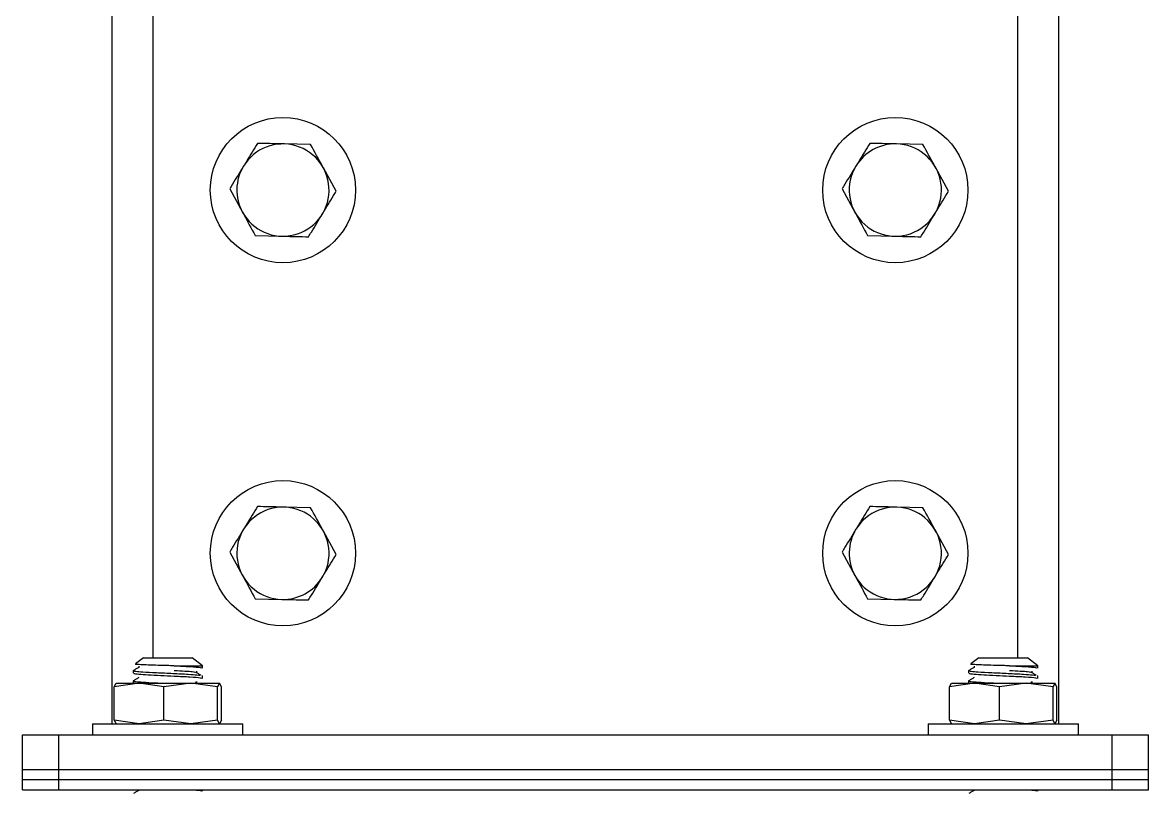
# Model space of a CAD drawing. Header units: metres. Extents: x -78 to 78, y -80 to 1005.
# Drawn here: x -77.5 to 77.5, y -3.3 to 102.8 of the extents above; entities that cross this region are included whole.
import ezdxf

# ---------------------------------------------------------------- set-up
doc = ezdxf.new("R2010")
doc.units = ezdxf.units.M

# ---------------------------------------------------------------- blocks, each defined once
blk = doc.blocks.new('DI_COLUNA_FRONTAL_122')
at = {"color": 7, "linetype": 'Continuous', "lineweight": 25}
for p, q in [((-65.15, 6.27), (-65.15, 104.75)), ((-59.5, 15.37), (-59.5, 104.75)), ((59.5, 15.37), (59.5, 104.75)), ((65.15, 6.27), (65.15, 104.75)), ((-37.84, 86.01), (-41.5, 86.1)), ((46.46, 86.01), (42.8, 86.1)), ((-34.32, 79.58), (-36.08, 82.79)), ((49.98, 79.58), (48.22, 82.79)), ((-48.98, 79.92), (-47.22, 76.71)), ((35.32, 79.92), (37.08, 76.71)), ((-45.46, 73.49), (-41.8, 73.4)), ((38.84, 73.49), (42.5, 73.4)), ((-37.84, 36.01), (-41.5, 36.1)), ((46.46, 36.01), (42.8, 36.1)), ((-34.32, 29.58), (-36.08, 32.79)), ((49.98, 29.58), (48.22, 32.79)), ((-48.98, 29.92), (-47.22, 26.71)), ((35.32, 29.92), (37.08, 26.71)), ((-45.46, 23.49), (-41.8, 23.4)), ((38.84, 23.49), (42.5, 23.4)), ((-60.85, 15.37), (-61.94, 14.51)), ((-61.5, 14.21), (-61.5, 14.03)), ((-60.85, 15.37), (-54.15, 15.37)), ((-56.62, 14.26), (-52.74, 14.26)), ((-52.74, 14.26), (-54.15, 15.37)), ((-52.74, 13.94), (-52.74, 14.26)), ((54.15, 15.37), (53.06, 14.51)), ((53.5, 14.21), (53.5, 14.03)), ((54.15, 15.37), (60.85, 15.37)), ((58.38, 14.26), (62.26, 14.26)), ((62.26, 14.26), (60.85, 15.37)), ((62.26, 13.94), (62.26, 14.26)), ((-62.26, 13.59), (-62.26, 13.24)), ((-53.52, 13.35), (-53.52, 13.52)), ((-52.82, 12.93), (-52.82, 12.89)), ((-52.74, 12.53), (-52.74, 12.89)), ((52.74, 13.59), (52.74, 13.24)), ((61.48, 13.35), (61.48, 13.52)), ((62.18, 12.93), (62.18, 12.89)), ((62.26, 12.53), (62.26, 12.89)), ((-61.46, 11.86), (-64.89, 11.35)), ((-64.89, 11.35), (-64.63, 11.86)), ((-64.89, 6.79), (-64.89, 11.35)), ((-64.63, 11.86), (-50.37, 11.86)), ((-62.26, 12.18), (-62.26, 11.86)), ((-58.03, 11.35), (-61.46, 11.86)), ((-54.33, 11.86), (-58.03, 11.35)), ((-58.03, 6.79), (-58.03, 11.35)), ((-50.64, 11.35), (-54.33, 11.86)), ((-53.5, 11.86), (-53.71, 11.99)), ((-50.37, 11.86), (-50.64, 11.35)), ((-50.64, 6.79), (-50.64, 11.35)), ((-50.11, 11.35), (-50.37, 11.86)), ((-50.11, 6.79), (-50.11, 11.35)), ((53.54, 11.86), (50.11, 11.35)), ((50.11, 11.35), (50.37, 11.86)), ((50.11, 6.79), (50.11, 11.35)), ((50.37, 11.86), (64.63, 11.86)), ((52.74, 12.18), (52.74, 11.86)), ((56.97, 11.35), (53.54, 11.86)), ((60.67, 11.86), (56.97, 11.35)), ((56.97, 6.79), (56.97, 11.35)), ((64.36, 11.35), (60.67, 11.86)), ((61.5, 11.86), (61.29, 11.99)), ((64.63, 11.86), (64.36, 11.35)), ((64.36, 6.79), (64.36, 11.35)), ((64.89, 11.35), (64.63, 11.86)), ((64.89, 6.79), (64.89, 11.35)), ((-67.85, 6.27), (-67.85, 4.75)), ((-67.85, 6.27), (-47.15, 6.27)), ((-61.46, 6.27), (-64.89, 6.79)), ((-64.89, 6.79), (-64.63, 6.27)), ((-58.03, 6.79), (-61.46, 6.27)), ((-54.33, 6.27), (-58.03, 6.79)), ((-50.64, 6.79), (-54.33, 6.27)), ((-50.37, 6.27), (-50.64, 6.79)), ((-50.11, 6.79), (-50.37, 6.27)), ((-47.15, 4.75), (-47.15, 6.27)), ((47.15, 6.27), (47.15, 4.75)), ((47.15, 6.27), (67.85, 6.27)), ((53.54, 6.27), (50.11, 6.79)), ((50.11, 6.79), (50.37, 6.27)), ((56.97, 6.79), (53.54, 6.27)), ((60.67, 6.27), (56.97, 6.79)), ((64.36, 6.79), (60.67, 6.27)), ((64.63, 6.27), (64.36, 6.79)), ((64.89, 6.79), (64.63, 6.27)), ((67.85, 4.75), (67.85, 6.27)), ((-77.5, -2.81), (-77.5, 4.75)), ((-77.5, 4.75), (77.5, 4.75)), ((-72.5, -2.81), (-72.5, 4.75)), ((72.5, -2.81), (72.5, 4.75)), ((77.5, -2.81), (77.5, 4.75)), ((-77.5, -0.01), (77.5, -0.01)), ((-77.5, -1.41), (77.5, -1.41)), ((-77.5, -2.81), (77.5, -2.81)), ((-52.74, -2.99), (-52.74, -2.81)), ((62.26, -2.99), (62.26, -2.81))]:
    blk.add_line(p, q, dxfattribs=at)
for centre in [(-41.65, 79.75), (42.65, 79.75), (-41.65, 29.75), (42.65, 29.75)]:
    blk.add_circle(centre, 10, dxfattribs=at)
for centre, start, end in [((-41.65, 79.75), 208.6493, 148.6493), ((42.65, 79.75), 148.6493, 88.6493), ((42.65, 79.75), 88.6493, 148.6493), ((-41.65, 79.75), 148.6493, 208.6493), ((-41.65, 29.75), 328.6493, 268.6493), ((42.65, 29.75), 208.6493, 148.6493), ((42.65, 29.75), 148.6493, 208.6493), ((-41.65, 29.75), 268.6493, 328.6493)]:
    blk.add_arc(centre, 6.35, start, end, dxfattribs=at)
for points, knots in [([(-45.17, 86.18), (-45.65, 85.39), (-46.28, 84.36), (-46.92, 83.3), (-47.07, 83.05)], [0, 0, 0, 0, 0.768151, 1, 1, 1, 1]), ([(-41.5, 86.1), (-41.59, 86.1), (-42.82, 86.13), (-44.04, 86.16), (-45.17, 86.18)], [0, 0, 0, 0, 0.070214, 1, 1, 1, 1]), ([(-36.08, 82.79), (-36.12, 82.87), (-36.71, 83.96), (-37.29, 85.02), (-37.84, 86.01)], [0, 0, 0, 0, 0.070214, 1, 1, 1, 1]), ([(39.13, 86.18), (38.65, 85.39), (38.02, 84.36), (37.38, 83.3), (37.23, 83.05)], [0, 0, 0, 0, 0.768151, 1, 1, 1, 1]), ([(42.8, 86.1), (42.71, 86.1), (41.48, 86.13), (40.26, 86.16), (39.13, 86.18)], [0, 0, 0, 0, 0.070214, 1, 1, 1, 1]), ([(48.22, 82.79), (48.18, 82.87), (47.59, 83.96), (47.01, 85.02), (46.46, 86.01)], [0, 0, 0, 0, 0.0702136, 1, 1, 1, 1]), ([(-47.07, 83.05), (-47.58, 82.22), (-48.23, 81.16), (-48.85, 80.14), (-48.98, 79.92)], [0, 0, 0, 0, 0.788999, 1, 1, 1, 1]), ([(37.23, 83.05), (36.72, 82.22), (36.07, 81.16), (35.45, 80.14), (35.32, 79.92)], [0, 0, 0, 0, 0.788999, 1, 1, 1, 1]), ([(-36.23, 76.45), (-36.08, 76.69), (-35.43, 77.75), (-34.8, 78.78), (-34.32, 79.58)], [0, 0, 0, 0, 0.231849, 1, 1, 1, 1]), ([(48.07, 76.45), (48.22, 76.69), (48.87, 77.75), (49.5, 78.78), (49.98, 79.58)], [0, 0, 0, 0, 0.231849, 1, 1, 1, 1]), ([(-47.22, 76.71), (-47.18, 76.63), (-46.59, 75.54), (-46.01, 74.48), (-45.46, 73.49)], [0, 0, 0, 0, 0.070214, 1, 1, 1, 1]), ([(-38.13, 73.32), (-38, 73.53), (-37.38, 74.55), (-36.74, 75.61), (-36.23, 76.45)], [0, 0, 0, 0, 0.211001, 1, 1, 1, 1]), ([(37.08, 76.71), (37.12, 76.63), (37.71, 75.54), (38.29, 74.48), (38.84, 73.49)], [0, 0, 0, 0, 0.070214, 1, 1, 1, 1]), ([(46.17, 73.32), (46.3, 73.53), (46.92, 74.55), (47.56, 75.61), (48.07, 76.45)], [0, 0, 0, 0, 0.211001, 1, 1, 1, 1]), ([(-41.8, 73.4), (-41.71, 73.4), (-40.48, 73.37), (-39.26, 73.34), (-38.13, 73.32)], [0, 0, 0, 0, 0.070214, 1, 1, 1, 1]), ([(42.5, 73.4), (42.59, 73.4), (43.82, 73.37), (45.04, 73.34), (46.17, 73.32)], [0, 0, 0, 0, 0.070214, 1, 1, 1, 1]), ([(-45.17, 36.18), (-45.65, 35.39), (-46.28, 34.36), (-46.92, 33.3), (-47.07, 33.05)], [0, 0, 0, 0, 0.768151, 1, 1, 1, 1]), ([(-41.5, 36.1), (-41.59, 36.1), (-42.82, 36.13), (-44.04, 36.16), (-45.17, 36.18)], [0, 0, 0, 0, 0.070214, 1, 1, 1, 1]), ([(-36.08, 32.79), (-36.12, 32.87), (-36.71, 33.96), (-37.29, 35.02), (-37.84, 36.01)], [0, 0, 0, 0, 0.0702136, 1, 1, 1, 1]), ([(39.13, 36.18), (38.65, 35.39), (38.02, 34.36), (37.38, 33.3), (37.23, 33.05)], [0, 0, 0, 0, 0.7681507, 1, 1, 1, 1]), ([(42.8, 36.1), (42.71, 36.1), (41.48, 36.13), (40.26, 36.16), (39.13, 36.18)], [0, 0, 0, 0, 0.070214, 1, 1, 1, 1]), ([(48.22, 32.79), (48.18, 32.87), (47.59, 33.96), (47.01, 35.02), (46.46, 36.01)], [0, 0, 0, 0, 0.0702136, 1, 1, 1, 1]), ([(-47.07, 33.05), (-47.58, 32.22), (-48.23, 31.16), (-48.85, 30.14), (-48.98, 29.92)], [0, 0, 0, 0, 0.788999, 1, 1, 1, 1]), ([(37.23, 33.05), (36.72, 32.22), (36.07, 31.16), (35.45, 30.14), (35.32, 29.92)], [0, 0, 0, 0, 0.788999, 1, 1, 1, 1]), ([(-36.23, 26.45), (-36.08, 26.69), (-35.43, 27.75), (-34.8, 28.78), (-34.32, 29.58)], [0, 0, 0, 0, 0.231849, 1, 1, 1, 1]), ([(48.07, 26.45), (48.22, 26.69), (48.87, 27.75), (49.5, 28.78), (49.98, 29.58)], [0, 0, 0, 0, 0.2318493, 1, 1, 1, 1]), ([(-47.22, 26.71), (-47.18, 26.63), (-46.59, 25.54), (-46.01, 24.48), (-45.46, 23.49)], [0, 0, 0, 0, 0.0702136, 1, 1, 1, 1]), ([(-38.13, 23.32), (-38, 23.53), (-37.38, 24.55), (-36.74, 25.61), (-36.23, 26.45)], [0, 0, 0, 0, 0.211001, 1, 1, 1, 1]), ([(37.08, 26.71), (37.12, 26.63), (37.71, 25.54), (38.29, 24.48), (38.84, 23.49)], [0, 0, 0, 0, 0.070214, 1, 1, 1, 1]), ([(46.17, 23.32), (46.3, 23.53), (46.92, 24.55), (47.56, 25.61), (48.07, 26.45)], [0, 0, 0, 0, 0.211001, 1, 1, 1, 1]), ([(-41.8, 23.4), (-41.71, 23.4), (-40.48, 23.37), (-39.26, 23.34), (-38.13, 23.32)], [0, 0, 0, 0, 0.070214, 1, 1, 1, 1]), ([(42.5, 23.4), (42.59, 23.4), (43.82, 23.37), (45.04, 23.34), (46.17, 23.32)], [0, 0, 0, 0, 0.070214, 1, 1, 1, 1]), ([(-61.5, 14.04), (-61.62, 13.97), (-61.87, 13.83), (-62.12, 13.68), (-62.24, 13.61)], [0, 0, 0, 0, 0.485987, 1, 1, 1, 1]), ([(-56.62, 14.26), (-56.62, 14.26), (-56.63, 14.26), (-56.72, 14.26), (-56.96, 14.26), (-57.44, 14.28), (-58.35, 14.3), (-59.58, 14.34), (-60.83, 14.38), (-61.65, 14.43), (-62.02, 14.46), (-61.94, 14.48), (-61.92, 14.48)], [0, 0, 0, 0, 0.000016, 0.000755, 0.035724, 0.088405, 0.180088, 0.371996, 0.561663, 0.750218, 0.934458, 1, 1, 1, 1]), ([(-56.62, 14.26), (-55.86, 14.22), (-54.34, 14.14), (-52.91, 14.04), (-52.87, 13.97), (-52.86, 13.94)], [0, 0, 0, 0, 0.366695, 0.730208, 1, 1, 1, 1]), ([(53.5, 14.04), (53.38, 13.97), (53.13, 13.83), (52.88, 13.68), (52.76, 13.61)], [0, 0, 0, 0, 0.485987, 1, 1, 1, 1]), ([(58.38, 14.26), (58.38, 14.26), (58.37, 14.26), (58.28, 14.26), (58.04, 14.26), (57.56, 14.28), (56.65, 14.3), (55.42, 14.34), (54.17, 14.38), (53.35, 14.43), (52.98, 14.46), (53.06, 14.48), (53.08, 14.48)], [0, 0, 0, 0, 0.000016, 0.000755, 0.035724, 0.088405, 0.180088, 0.371996, 0.561663, 0.750218, 0.934458, 1, 1, 1, 1]), ([(58.38, 14.26), (59.14, 14.22), (60.66, 14.14), (62.09, 14.04), (62.13, 13.97), (62.14, 13.94)], [0, 0, 0, 0, 0.3666945, 0.7302075, 1, 1, 1, 1]), ([(-62.22, 13.59), (-62.24, 13.59), (-62.37, 13.56), (-61.93, 13.5), (-60.95, 13.41), (-59.11, 13.32), (-56.77, 13.21), (-54.77, 13.11), (-53.48, 13.02), (-53.17, 12.98), (-53.05, 12.96)], [0, 0, 0, 0, 0.014281, 0.140615, 0.269583, 0.437937, 0.608253, 0.77768, 0.910884, 1, 1, 1, 1]), ([(-61.5, 12.63), (-61.62, 12.56), (-61.87, 12.42), (-62.12, 12.27), (-62.24, 12.2)], [0, 0, 0, 0, 0.486002, 1, 1, 1, 1]), ([(-62.15, 13.24), (-62.18, 13.22), (-62.26, 13.18), (-61.56, 13.11), (-60.26, 13.02), (-58.5, 12.93), (-56.41, 12.84), (-54.35, 12.73), (-52.91, 12.63), (-52.87, 12.56), (-52.86, 12.53)], [0, 0, 0, 0, 0.0593489, 0.184453, 0.3095254, 0.4346192, 0.5596926, 0.7211509, 0.8812084, 1, 1, 1, 1]), ([(-56.61, 13.63), (-56.1, 13.6), (-55.12, 13.54), (-54.13, 13.46), (-53.87, 13.42), (-53.77, 13.4)], [0, 0, 0, 0, 0.387993, 0.756621, 1, 1, 1, 1]), ([(-52.97, 12.96), (-53.1, 13.03), (-53.34, 13.18), (-53.59, 13.33), (-53.71, 13.4)], [0, 0, 0, 0, 0.500022, 1, 1, 1, 1]), ([(52.78, 13.59), (52.76, 13.59), (52.63, 13.56), (53.07, 13.5), (54.05, 13.41), (55.89, 13.32), (58.23, 13.21), (60.23, 13.11), (61.52, 13.02), (61.83, 12.98), (61.95, 12.96)], [0, 0, 0, 0, 0.0142808, 0.140615, 0.2695831, 0.4379366, 0.6082529, 0.7776804, 0.9108839, 1, 1, 1, 1]), ([(53.5, 12.63), (53.38, 12.56), (53.13, 12.42), (52.88, 12.27), (52.76, 12.2)], [0, 0, 0, 0, 0.486002, 1, 1, 1, 1]), ([(52.85, 13.24), (52.82, 13.22), (52.74, 13.18), (53.44, 13.11), (54.74, 13.02), (56.5, 12.93), (58.59, 12.84), (60.65, 12.73), (62.09, 12.63), (62.13, 12.56), (62.14, 12.53)], [0, 0, 0, 0, 0.059349, 0.184453, 0.309525, 0.434619, 0.559693, 0.721151, 0.881208, 1, 1, 1, 1]), ([(58.39, 13.63), (58.9, 13.6), (59.88, 13.54), (60.87, 13.46), (61.13, 13.42), (61.23, 13.4)], [0, 0, 0, 0, 0.387993, 0.756621, 1, 1, 1, 1]), ([(62.03, 12.96), (61.9, 13.03), (61.66, 13.18), (61.41, 13.33), (61.29, 13.4)], [0, 0, 0, 0, 0.500022, 1, 1, 1, 1]), ([(-62.22, 12.18), (-62.24, 12.18), (-62.37, 12.15), (-61.93, 12.09), (-60.95, 12), (-59.54, 11.93), (-58.5, 11.88), (-58.21, 11.86)], [0, 0, 0, 0, 0.028413, 0.279767, 0.536361, 0.871316, 1, 1, 1, 1]), ([(-53.52, 11.94), (-53.52, 11.96), (-53.52, 12.02), (-53.52, 12.08), (-53.52, 12.11)], [0, 0, 0, 0, 0.49996, 1, 1, 1, 1]), ([(52.78, 12.18), (52.76, 12.18), (52.63, 12.15), (53.07, 12.09), (54.05, 12), (55.46, 11.93), (56.5, 11.88), (56.79, 11.86)], [0, 0, 0, 0, 0.028413, 0.279767, 0.536361, 0.871316, 1, 1, 1, 1]), ([(61.48, 11.94), (61.48, 11.96), (61.48, 12.02), (61.48, 12.08), (61.48, 12.11)], [0, 0, 0, 0, 0.49996, 1, 1, 1, 1]), ([(-61.5, -2.89), (-61.62, -2.96), (-61.87, -3.1), (-62.12, -3.25), (-62.24, -3.32)], [0, 0, 0, 0, 0.486169, 1, 1, 1, 1]), ([(-54.25, -2.81), (-53.77, -2.84), (-52.87, -2.9), (-52.86, -2.96), (-52.86, -2.99)], [0, 0, 0, 0, 0.535032, 1, 1, 1, 1]), ([(53.5, -2.89), (53.38, -2.96), (53.13, -3.1), (52.88, -3.25), (52.76, -3.32)], [0, 0, 0, 0, 0.4861692, 1, 1, 1, 1]), ([(60.75, -2.81), (61.23, -2.84), (62.13, -2.9), (62.14, -2.96), (62.14, -2.99)], [0, 0, 0, 0, 0.535032, 1, 1, 1, 1])]:
    blk.add_open_spline(points, degree=3, knots=knots, dxfattribs=at)

msp = doc.modelspace()

# ---------------------------------------------------------------- block references
msp.add_blockref('DI_COLUNA_FRONTAL_122', (0, 0))

doc.saveas('drawing.dxf')
